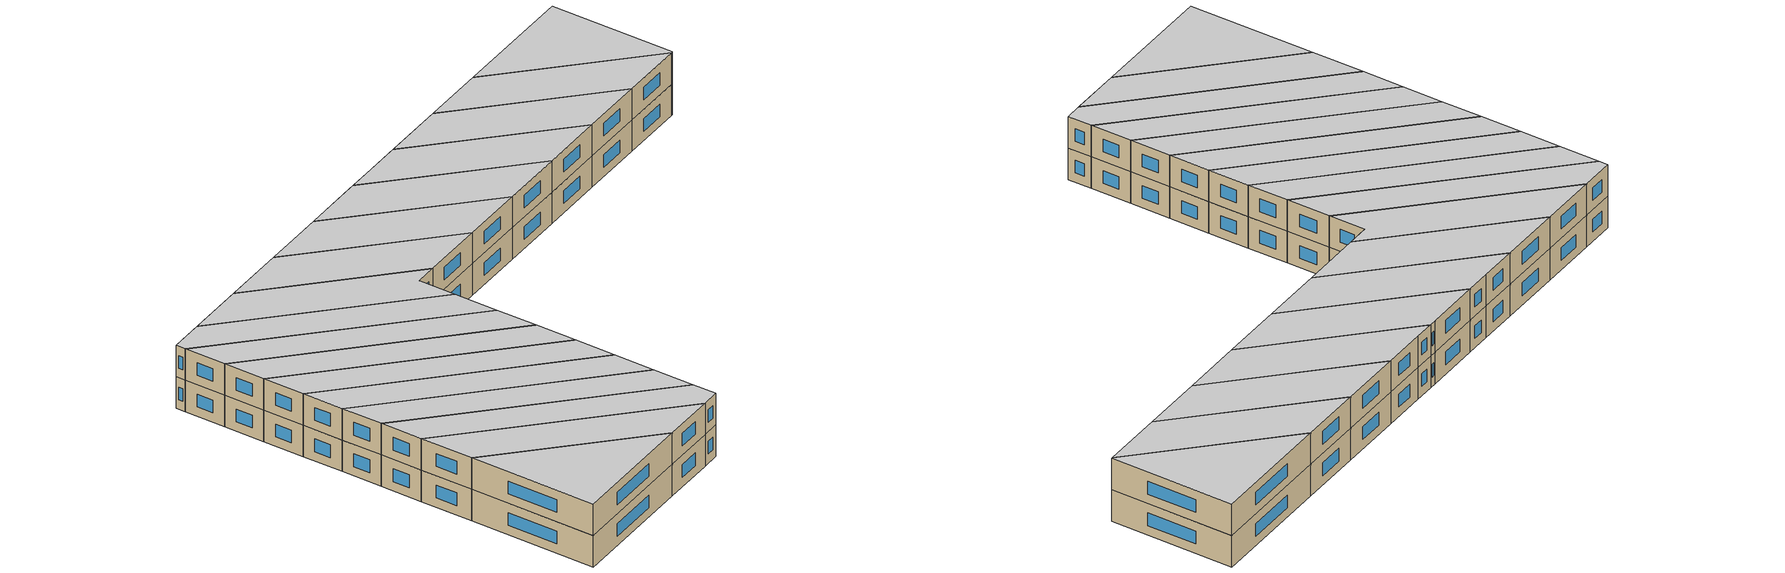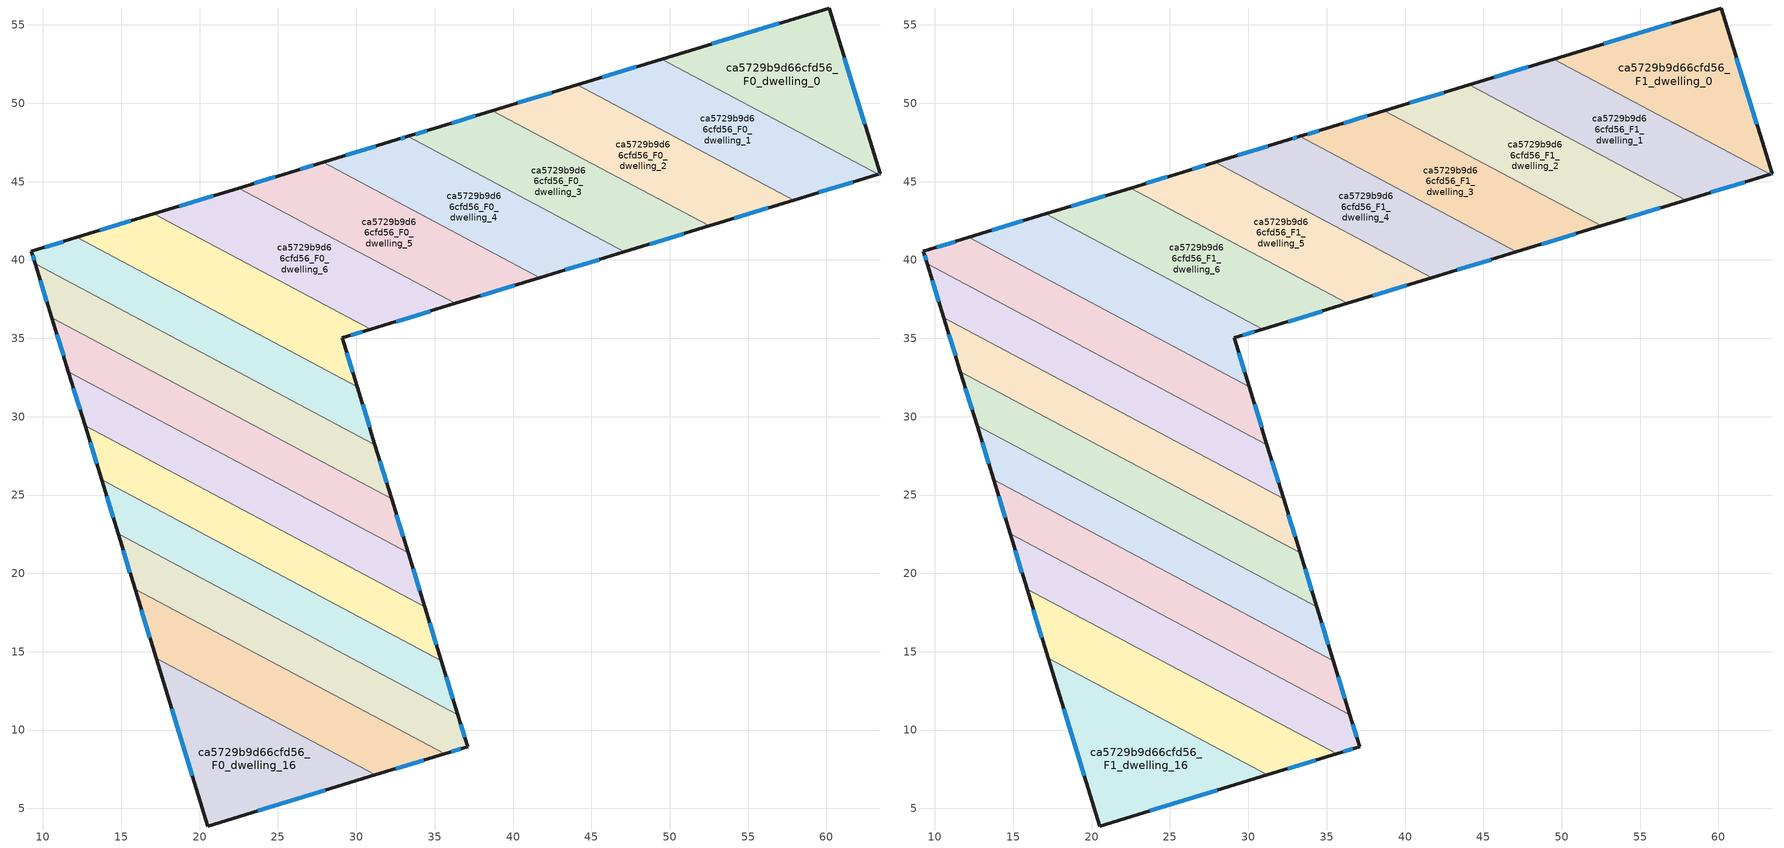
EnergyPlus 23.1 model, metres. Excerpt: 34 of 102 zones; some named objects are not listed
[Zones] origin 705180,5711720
ca5729b9d66cfd56_F0_dwelling_0
 floor ground (EU_floor_Construction): 60.18,56.08 63.43,45.5 63.31,45.47 49.49,52.82 z0
 wall outside (EU_wall_Construction): 63.31,45.47 63.43,45.5 60.18,56.08 49.49,52.82 z0:3
 wall to ca5729b9d66cfd56_F0_dwelling_1 (EU_wall_Construction): 49.49,52.82 63.31,45.47 z0:3
 window (EU_Window_Construction): 56.98,55.11 52.69,53.8 / 62.45,48.67 61.15,52.92 / 63.35,45.48 63.39,45.49 z0.9:2.1
ca5729b9d66cfd56_F0_dwelling_1
 floor ground (EU_floor_Construction): 63.31,45.47 57.91,43.82 44.08,51.18 49.49,52.82 z0
 wall outside (EU_wall_Construction): 49.49,52.82 44.08,51.18 / 57.91,43.82 63.31,45.47 z0:3
 wall to ca5729b9d66cfd56_F0_dwelling_2 (EU_wall_Construction): 44.08,51.18 57.91,43.82 z0:3
 window (EU_Window_Construction): 47.87,52.33 45.7,51.67 / 59.53,44.31 61.69,44.97 z0.9:2.1
ca5729b9d66cfd56_F0_dwelling_10
 floor ground (EU_floor_Construction): 32.25,24.77 33.31,21.32 11.63,32.85 10.57,36.3 z0
 wall outside (EU_wall_Construction): 10.57,36.3 11.63,32.85 / 33.31,21.32 32.25,24.77 z0:3
 wall to ca5729b9d66cfd56_F0_dwelling_9 (EU_wall_Construction): 32.25,24.77 10.57,36.3 z0:3
 wall to ca5729b9d66cfd56_F0_dwelling_11 (EU_wall_Construction): 11.63,32.85 33.3,21.32 z0:3
 window (EU_Window_Construction): 10.89,35.27 11.31,33.89 / 32.99,22.35 32.56,23.73 z0.9:2.1
ca5729b9d66cfd56_F0_dwelling_11
 floor ground (EU_floor_Construction): 33.31,21.32 34.36,17.87 12.69,29.41 11.63,32.85 z0
 wall outside (EU_wall_Construction): 11.63,32.85 12.69,29.41 / 34.36,17.87 33.31,21.32 z0:3
 wall to ca5729b9d66cfd56_F0_dwelling_12 (EU_wall_Construction): 12.69,29.41 34.36,17.87 z0:3
 window (EU_Window_Construction): 11.95,31.82 12.37,30.44 / 34.04,18.9 33.62,20.29 z0.9:2.1
ca5729b9d66cfd56_F0_dwelling_12
 floor ground (EU_floor_Construction): 34.36,17.87 35.42,14.42 13.74,25.96 12.69,29.41 z0
 wall outside (EU_wall_Construction): 12.69,29.41 13.74,25.96 / 35.42,14.42 34.36,17.87 z0:3
 wall to ca5729b9d66cfd56_F0_dwelling_13 (EU_wall_Construction): 13.74,25.96 35.42,14.42 z0:3
 window (EU_Window_Construction): 13,28.37 13.43,26.99 / 35.1,15.46 34.68,16.84 z0.9:2.1
ca5729b9d66cfd56_F0_dwelling_13
 floor ground (EU_floor_Construction): 35.42,14.42 36.47,10.98 14.8,22.51 13.74,25.96 z0
 wall outside (EU_wall_Construction): 13.74,25.96 14.8,22.51 / 36.47,10.98 35.42,14.42 z0:3
 wall to ca5729b9d66cfd56_F0_dwelling_14 (EU_wall_Construction): 14.8,22.51 36.47,10.98 z0:3
 window (EU_Window_Construction): 14.06,24.93 14.48,23.54 / 36.16,12.01 35.73,13.39 z0.9:2.1
ca5729b9d66cfd56_F0_dwelling_14
 floor ground (EU_floor_Construction): 36.47,10.98 37.1,8.93 35.63,8.49 15.88,19 14.8,22.51 z0
 wall outside (EU_wall_Construction): 35.63,8.49 37.1,8.93 36.47,10.98 / 14.8,22.51 15.88,19 z0:3
 wall to ca5729b9d66cfd56_F0_dwelling_15 (EU_wall_Construction): 15.88,19 35.63,8.49 z0:3
 window (EU_Window_Construction): 36.07,8.62 36.66,8.8 / 15.12,21.46 15.55,20.05 / 36.91,9.55 36.66,10.37 z0.9:2.1
ca5729b9d66cfd56_F0_dwelling_15
 floor ground (EU_floor_Construction): 35.63,8.49 31.2,7.14 17.23,14.57 15.88,19 z0
 wall outside (EU_wall_Construction): 15.88,19 17.23,14.57 / 31.2,7.14 35.63,8.49 z0:3
 wall to ca5729b9d66cfd56_F0_dwelling_16 (EU_wall_Construction): 17.23,14.57 31.2,7.14 z0:3
 window (EU_Window_Construction): 16.28,17.67 16.83,15.9 / 32.53,7.54 34.31,8.08 z0.9:2.1
ca5729b9d66cfd56_F0_dwelling_16
 floor ground (EU_floor_Construction): 31.2,7.14 20.51,3.88 17.23,14.57 z0
 wall outside (EU_wall_Construction): 17.23,14.57 20.51,3.88 31.2,7.14 z0:3
 window (EU_Window_Construction): 18.22,11.37 19.53,7.08 / 23.71,4.85 28,6.16 z0.9:2.1
ca5729b9d66cfd56_F0_dwelling_2
 floor ground (EU_floor_Construction): 57.91,43.82 52.51,42.17 38.68,49.53 44.08,51.18 z0
 wall outside (EU_wall_Construction): 44.08,51.18 38.68,49.53 / 52.51,42.17 57.91,43.82 z0:3
 wall to ca5729b9d66cfd56_F0_dwelling_3 (EU_wall_Construction): 38.68,49.53 52.51,42.17 z0:3
 window (EU_Window_Construction): 42.47,50.68 40.3,50.02 / 54.13,42.66 56.29,43.32 z0.9:2.1
ca5729b9d66cfd56_F0_dwelling_3
 floor ground (EU_floor_Construction): 52.51,42.17 47.11,40.52 33.28,47.88 35,48.41 38.68,49.53 z0
 wall outside (EU_wall_Construction): 47.11,40.52 52.51,42.17 / 38.68,49.53 35,48.41 33.28,47.88 z0:3
 wall to ca5729b9d66cfd56_F0_dwelling_4 (EU_wall_Construction): 33.28,47.89 47.11,40.52 z0:3
 window (EU_Window_Construction): 48.73,41.02 50.9,41.68 / 34.48,48.25 33.79,48.04 / 37.58,49.19 36.1,48.74 z0.9:2.1
ca5729b9d66cfd56_F0_dwelling_4
 floor ground (EU_floor_Construction): 47.11,40.52 41.72,38.88 27.88,46.24 32.66,47.7 33.28,47.88 z0
 wall outside (EU_wall_Construction): 41.72,38.88 47.11,40.52 / 33.28,47.88 32.66,47.7 27.88,46.24 z0:3
 wall to ca5729b9d66cfd56_F0_dwelling_5 (EU_wall_Construction): 27.88,46.24 41.72,38.88 z0:3
 window (EU_Window_Construction): 43.33,39.37 45.5,40.03 / 31.23,47.26 29.31,46.67 / 33.09,47.83 32.84,47.75 z0.9:2.1
ca5729b9d66cfd56_F0_dwelling_5
 floor ground (EU_floor_Construction): 41.72,38.88 36.32,37.23 22.48,44.59 25.82,45.61 27.88,46.24 z0
 wall outside (EU_wall_Construction): 36.32,37.23 41.72,38.88 / 27.88,46.24 25.82,45.61 22.48,44.59 z0:3
 wall to ca5729b9d66cfd56_F0_dwelling_6 (EU_wall_Construction): 22.48,44.59 36.32,37.23 z0:3
 window (EU_Window_Construction): 37.94,37.72 40.1,38.38 / 24.82,45.3 23.48,44.9 / 27.26,46.05 26.44,45.79 z0.9:2.1
ca5729b9d66cfd56_F0_dwelling_6
 floor ground (EU_floor_Construction): 36.32,37.23 30.93,35.58 17.08,42.95 22.48,44.59 z0
 wall outside (EU_wall_Construction): 30.93,35.58 36.32,37.23 / 22.48,44.59 17.08,42.95 z0:3
 wall to ca5729b9d66cfd56_F0_dwelling_7 (EU_wall_Construction): 17.08,42.95 30.92,35.58 z0:3
 window (EU_Window_Construction): 32.54,36.07 34.7,36.73 / 20.87,44.1 18.7,43.44 z0.9:2.1
ca5729b9d66cfd56_F0_dwelling_7
 floor ground (EU_floor_Construction): 30.93,35.58 29.1,35.03 30.06,31.91 12.15,41.44 17.08,42.95 z0
 wall outside (EU_wall_Construction): 30.06,31.91 29.1,35.03 30.93,35.58 / 17.08,42.95 12.15,41.44 z0:3
 wall to ca5729b9d66cfd56_F0_dwelling_8 (EU_wall_Construction): 12.15,41.44 30.06,31.91 z0:3
 window (EU_Window_Construction): 29.77,32.84 29.39,34.09 / 15.61,42.5 13.63,41.89 / 29.65,35.19 30.38,35.41 z0.9:2.1
ca5729b9d66cfd56_F0_dwelling_8
 floor ground (EU_floor_Construction): 30.06,31.91 31.19,28.21 9.52,39.75 9.27,40.56 12.15,41.44 z0
 wall outside (EU_wall_Construction): 31.19,28.21 30.06,31.91 / 12.15,41.44 9.27,40.56 9.52,39.75 z0:3
 wall to ca5729b9d66cfd56_F0_dwelling_9 (EU_wall_Construction): 9.52,39.75 31.19,28.21 z0:3
 window (EU_Window_Construction): 30.85,29.32 30.4,30.8 / 9.34,40.32 9.44,39.99 / 11.29,41.18 10.13,40.82 z0.9:2.1
ca5729b9d66cfd56_F0_dwelling_9
 floor ground (EU_floor_Construction): 31.19,28.21 32.25,24.77 10.57,36.3 9.52,39.75 z0
 wall outside (EU_wall_Construction): 9.52,39.75 10.57,36.3 / 32.25,24.77 31.19,28.21 z0:3
 window (EU_Window_Construction): 9.83,38.72 10.26,37.33 / 31.93,25.8 31.51,27.18 z0.9:2.1
ca5729b9d66cfd56_F1_dwelling_0
 floor to ca5729b9d66cfd56_F0_dwelling_0 (EU_floor_Construction): 60.18,56.08 63.42,45.5 63.31,45.47 49.49,52.82 z3
 wall outside (EU_wall_Construction): 63.31,45.47 63.43,45.5 60.18,56.08 49.49,52.82 z3:6
 wall to ca5729b9d66cfd56_F1_dwelling_1 (EU_wall_Construction): 49.49,52.82 63.31,45.47 z3:6
 window (EU_Window_Construction): 56.98,55.11 52.69,53.8 / 62.45,48.67 61.15,52.92 / 63.35,45.48 63.39,45.49 z3.9:5.1
 ceiling to ca5729b9d66cfd56_F2_dwelling_0 (EU_floor_Construction): 63.42,45.5 60.18,56.08 49.49,52.82 63.31,45.47 z6
ca5729b9d66cfd56_F1_dwelling_1
 floor to ca5729b9d66cfd56_F0_dwelling_1 (EU_floor_Construction): 63.31,45.47 57.91,43.82 44.08,51.18 49.49,52.82 z3
 wall outside (EU_wall_Construction): 49.49,52.82 44.08,51.18 / 57.91,43.82 63.31,45.47 z3:6
 wall to ca5729b9d66cfd56_F1_dwelling_2 (EU_wall_Construction): 44.08,51.18 57.91,43.82 z3:6
 window (EU_Window_Construction): 47.87,52.33 45.7,51.67 / 59.53,44.31 61.69,44.97 z3.9:5.1
 ceiling to ca5729b9d66cfd56_F2_dwelling_1 (EU_floor_Construction): 63.31,45.47 49.49,52.82 44.08,51.18 57.91,43.82 z6
ca5729b9d66cfd56_F1_dwelling_10
 floor to ca5729b9d66cfd56_F0_dwelling_10 (EU_floor_Construction): 32.25,24.77 33.3,21.32 11.63,32.85 10.57,36.3 z3
 wall outside (EU_wall_Construction): 10.57,36.3 11.63,32.85 / 33.31,21.32 32.25,24.77 z3:6
 wall to ca5729b9d66cfd56_F1_dwelling_9 (EU_wall_Construction): 32.25,24.77 10.57,36.3 z3:6
 wall to ca5729b9d66cfd56_F1_dwelling_11 (EU_wall_Construction): 11.63,32.85 33.3,21.32 z3:6
 window (EU_Window_Construction): 10.89,35.27 11.31,33.89 / 32.99,22.35 32.56,23.73 z3.9:5.1
 ceiling to ca5729b9d66cfd56_F2_dwelling_10 (EU_floor_Construction): 33.3,21.32 32.25,24.77 10.57,36.3 11.63,32.85 z6
ca5729b9d66cfd56_F1_dwelling_11
 floor to ca5729b9d66cfd56_F0_dwelling_11 (EU_floor_Construction): 33.3,21.32 34.36,17.87 12.69,29.41 11.63,32.85 z3
 wall outside (EU_wall_Construction): 11.63,32.85 12.69,29.41 / 34.36,17.87 33.31,21.32 z3:6
 wall to ca5729b9d66cfd56_F1_dwelling_12 (EU_wall_Construction): 12.69,29.41 34.36,17.87 z3:6
 window (EU_Window_Construction): 11.95,31.82 12.37,30.44 / 34.04,18.9 33.62,20.29 z3.9:5.1
 ceiling to ca5729b9d66cfd56_F2_dwelling_11 (EU_floor_Construction): 34.36,17.87 33.3,21.32 11.63,32.85 12.69,29.41 z6
ca5729b9d66cfd56_F1_dwelling_12
 floor to ca5729b9d66cfd56_F0_dwelling_12 (EU_floor_Construction): 34.36,17.87 35.42,14.42 13.74,25.96 12.69,29.41 z3
 wall outside (EU_wall_Construction): 12.69,29.41 13.74,25.96 / 35.42,14.42 34.36,17.87 z3:6
 wall to ca5729b9d66cfd56_F1_dwelling_13 (EU_wall_Construction): 13.74,25.96 35.42,14.42 z3:6
 window (EU_Window_Construction): 13,28.37 13.43,26.99 / 35.1,15.46 34.68,16.84 z3.9:5.1
 ceiling to ca5729b9d66cfd56_F2_dwelling_12 (EU_floor_Construction): 35.42,14.42 34.36,17.87 12.69,29.41 13.74,25.96 z6
ca5729b9d66cfd56_F1_dwelling_13
 floor to ca5729b9d66cfd56_F0_dwelling_13 (EU_floor_Construction): 35.42,14.42 36.47,10.98 14.8,22.51 13.74,25.96 z3
 wall outside (EU_wall_Construction): 13.74,25.96 14.8,22.51 / 36.47,10.98 35.42,14.42 z3:6
 wall to ca5729b9d66cfd56_F1_dwelling_14 (EU_wall_Construction): 14.8,22.51 36.47,10.98 z3:6
 window (EU_Window_Construction): 14.06,24.93 14.48,23.54 / 36.16,12.01 35.73,13.39 z3.9:5.1
 ceiling to ca5729b9d66cfd56_F2_dwelling_13 (EU_floor_Construction): 36.47,10.98 35.42,14.42 13.74,25.96 14.8,22.51 z6
ca5729b9d66cfd56_F1_dwelling_14
 floor to ca5729b9d66cfd56_F0_dwelling_14 (EU_floor_Construction): 36.47,10.98 37.1,8.93 35.63,8.49 15.88,19 14.8,22.51 z3
 wall outside (EU_wall_Construction): 35.63,8.49 37.1,8.93 36.47,10.98 / 14.8,22.51 15.88,19 z3:6
 wall to ca5729b9d66cfd56_F1_dwelling_15 (EU_wall_Construction): 15.88,19 35.63,8.49 z3:6
 window (EU_Window_Construction): 36.07,8.62 36.66,8.8 / 15.12,21.46 15.55,20.05 / 36.91,9.55 36.66,10.37 z3.9:5.1
 ceiling to ca5729b9d66cfd56_F2_dwelling_14 (EU_floor_Construction): 37.1,8.93 36.47,10.98 14.8,22.51 15.88,19 35.63,8.49 z6
ca5729b9d66cfd56_F1_dwelling_15
 floor to ca5729b9d66cfd56_F0_dwelling_15 (EU_floor_Construction): 35.63,8.49 31.2,7.14 17.23,14.57 15.88,19 z3
 wall outside (EU_wall_Construction): 15.88,19 17.23,14.57 / 31.2,7.14 35.63,8.49 z3:6
 wall to ca5729b9d66cfd56_F1_dwelling_16 (EU_wall_Construction): 17.23,14.57 31.2,7.14 z3:6
 window (EU_Window_Construction): 16.28,17.67 16.83,15.9 / 32.53,7.54 34.31,8.08 z3.9:5.1
 ceiling to ca5729b9d66cfd56_F2_dwelling_15 (EU_floor_Construction): 35.63,8.49 15.88,19 17.23,14.57 31.2,7.14 z6
ca5729b9d66cfd56_F1_dwelling_16
 floor to ca5729b9d66cfd56_F0_dwelling_16 (EU_floor_Construction): 31.2,7.14 20.51,3.88 17.23,14.57 z3
 wall outside (EU_wall_Construction): 17.23,14.57 20.51,3.88 31.2,7.14 z3:6
 window (EU_Window_Construction): 18.22,11.37 19.53,7.08 / 23.71,4.85 28,6.16 z3.9:5.1
 ceiling to ca5729b9d66cfd56_F2_dwelling_16 (EU_floor_Construction): 31.2,7.14 17.23,14.57 20.51,3.88 z6
ca5729b9d66cfd56_F1_dwelling_2
 floor to ca5729b9d66cfd56_F0_dwelling_2 (EU_floor_Construction): 57.91,43.82 52.51,42.17 38.68,49.53 44.08,51.18 z3
 wall outside (EU_wall_Construction): 44.08,51.18 38.68,49.53 / 52.51,42.17 57.91,43.82 z3:6
 wall to ca5729b9d66cfd56_F1_dwelling_3 (EU_wall_Construction): 38.68,49.53 52.51,42.17 z3:6
 window (EU_Window_Construction): 42.47,50.68 40.3,50.02 / 54.13,42.66 56.29,43.32 z3.9:5.1
 ceiling to ca5729b9d66cfd56_F2_dwelling_2 (EU_floor_Construction): 57.91,43.82 44.08,51.18 38.68,49.53 52.51,42.17 z6
ca5729b9d66cfd56_F1_dwelling_3
 floor to ca5729b9d66cfd56_F0_dwelling_3 (EU_floor_Construction): 52.51,42.17 47.11,40.52 33.28,47.88 35,48.41 38.68,49.53 z3
 wall outside (EU_wall_Construction): 47.11,40.52 52.51,42.17 / 38.68,49.53 35,48.41 33.28,47.88 z3:6
 wall to ca5729b9d66cfd56_F1_dwelling_4 (EU_wall_Construction): 33.28,47.89 47.11,40.52 z3:6
 window (EU_Window_Construction): 48.73,41.02 50.9,41.68 / 34.48,48.25 33.79,48.04 / 37.58,49.19 36.1,48.74 z3.9:5.1
 ceiling to ca5729b9d66cfd56_F2_dwelling_3 (EU_floor_Construction): 52.51,42.17 38.68,49.53 35,48.41 33.28,47.88 47.11,40.52 z6
ca5729b9d66cfd56_F1_dwelling_4
 floor to ca5729b9d66cfd56_F0_dwelling_4 (EU_floor_Construction): 47.11,40.52 41.72,38.88 27.88,46.24 32.65,47.7 33.28,47.88 z3
 wall outside (EU_wall_Construction): 41.72,38.88 47.11,40.52 / 33.28,47.88 32.66,47.7 27.88,46.24 z3:6
 wall to ca5729b9d66cfd56_F1_dwelling_5 (EU_wall_Construction): 27.88,46.24 41.72,38.88 z3:6
 window (EU_Window_Construction): 43.33,39.37 45.5,40.03 / 31.23,47.26 29.31,46.67 / 33.09,47.83 32.84,47.75 z3.9:5.1
 ceiling to ca5729b9d66cfd56_F2_dwelling_4 (EU_floor_Construction): 47.11,40.52 33.28,47.88 32.65,47.7 27.88,46.24 41.72,38.88 z6
ca5729b9d66cfd56_F1_dwelling_5
 floor to ca5729b9d66cfd56_F0_dwelling_5 (EU_floor_Construction): 41.72,38.88 36.32,37.23 22.48,44.59 25.82,45.61 27.88,46.24 z3
 wall outside (EU_wall_Construction): 36.32,37.23 41.72,38.88 / 27.88,46.24 25.82,45.61 22.48,44.59 z3:6
 wall to ca5729b9d66cfd56_F1_dwelling_6 (EU_wall_Construction): 22.48,44.59 36.32,37.23 z3:6
 window (EU_Window_Construction): 37.94,37.72 40.1,38.38 / 24.82,45.3 23.48,44.9 / 27.26,46.05 26.44,45.79 z3.9:5.1
 ceiling to ca5729b9d66cfd56_F2_dwelling_5 (EU_floor_Construction): 41.72,38.88 27.88,46.24 25.82,45.61 22.48,44.59 36.32,37.23 z6
ca5729b9d66cfd56_F1_dwelling_6
 floor to ca5729b9d66cfd56_F0_dwelling_6 (EU_floor_Construction): 36.32,37.23 30.92,35.58 17.08,42.95 22.48,44.59 z3
 wall outside (EU_wall_Construction): 30.93,35.58 36.32,37.23 / 22.48,44.59 17.08,42.95 z3:6
 wall to ca5729b9d66cfd56_F1_dwelling_7 (EU_wall_Construction): 17.08,42.95 30.92,35.58 z3:6
 window (EU_Window_Construction): 32.54,36.07 34.7,36.73 / 20.87,44.1 18.7,43.44 z3.9:5.1
 ceiling to ca5729b9d66cfd56_F2_dwelling_6 (EU_floor_Construction): 36.32,37.23 22.48,44.59 17.08,42.95 30.92,35.58 z6
ca5729b9d66cfd56_F1_dwelling_7
 floor to ca5729b9d66cfd56_F0_dwelling_7 (EU_floor_Construction): 30.92,35.58 29.1,35.03 30.06,31.91 12.15,41.44 17.08,42.95 z3
 wall outside (EU_wall_Construction): 30.06,31.91 29.1,35.03 30.93,35.58 / 17.08,42.95 12.15,41.44 z3:6
 wall to ca5729b9d66cfd56_F1_dwelling_8 (EU_wall_Construction): 12.15,41.44 30.06,31.91 z3:6
 window (EU_Window_Construction): 29.77,32.84 29.39,34.09 / 15.61,42.5 13.63,41.89 / 29.65,35.19 30.38,35.41 z3.9:5.1
 ceiling to ca5729b9d66cfd56_F2_dwelling_7 (EU_floor_Construction): 30.06,31.91 29.1,35.03 30.92,35.58 17.08,42.95 12.15,41.44 z6
ca5729b9d66cfd56_F1_dwelling_8
 floor to ca5729b9d66cfd56_F0_dwelling_8 (EU_floor_Construction): 30.06,31.91 31.19,28.21 9.52,39.75 9.27,40.56 12.15,41.44 z3
 wall outside (EU_wall_Construction): 31.19,28.21 30.06,31.91 / 12.15,41.44 9.27,40.56 9.52,39.75 z3:6
 wall to ca5729b9d66cfd56_F1_dwelling_9 (EU_wall_Construction): 9.52,39.75 31.19,28.21 z3:6
 window (EU_Window_Construction): 30.85,29.32 30.4,30.8 / 9.34,40.32 9.44,39.99 / 11.29,41.18 10.13,40.82 z3.9:5.1
 ceiling to ca5729b9d66cfd56_F2_dwelling_8 (EU_floor_Construction): 31.19,28.21 30.06,31.91 12.15,41.44 9.27,40.56 9.52,39.75 z6
ca5729b9d66cfd56_F1_dwelling_9
 floor to ca5729b9d66cfd56_F0_dwelling_9 (EU_floor_Construction): 31.19,28.21 32.25,24.77 10.57,36.3 9.52,39.75 z3
 wall outside (EU_wall_Construction): 9.52,39.75 10.57,36.3 / 32.25,24.77 31.19,28.21 z3:6
 window (EU_Window_Construction): 9.83,38.72 10.26,37.33 / 31.93,25.8 31.51,27.18 z3.9:5.1
 ceiling to ca5729b9d66cfd56_F2_dwelling_9 (EU_floor_Construction): 32.25,24.77 31.19,28.21 9.52,39.75 10.57,36.3 z6
[Building]
EU S2 Campaign: North Axis=0; Terrain=City; Solar Distribution=FullExterior
[Site:Location]
London: Latitude=51.5; Longitude=-0.5; Time Zone=0; Elevation=25
[SizingPeriod:WeatherFileDays]
AnnualSizingPeriod: Begin Month=1; Begin Day of Month=1; End Month=12; End Day of Month=31; Day of Week for Start Day=Monday; Use Weather File Daylight Saving Period=No; Use Weather File Rain and Snow Indicators=No
[MATERIAL]
EU_InternalMass_Material: Roughness=MediumRough; Thickness=0.1; Conductivity=1; Density=1800; Specific Heat=900; Thermal Absorptance=0.9; Solar Absorptance=0.7; Visible Absorptance=0.7
[MATERIAL:NOMASS] Roughness=MediumRough; Thermal Absorptance=0.9; Solar Absorptance=0.7; Visible Absorptance=0.7
Name | Thermal Resistance
EU_wall_NoMass | 1.04674
EU_floor_NoMass | 2.04616
[WINDOWMATERIAL:SIMPLEGLAZINGSYSTEM]
EU_Window_SimpleGlazing: UFactor=4.25843; Solar Heat Gain Coefficient=0.85; Visible Transmittance=0.85
[CONSTRUCTION]
EU_wall_Construction: EU_wall_NoMass
EU_floor_Construction: EU_floor_NoMass
EU_Window_Construction: EU_Window_SimpleGlazing
EU_InternalMass_Construction: EU_InternalMass_Material
[ZONE] Type=1; Multiplier=1; Ceiling Height=autocalculate; Floor Area=autocalculate; Part of Total Floor Area=Yes
Name | Volume
ca5729b9d66cfd56_F0_dwelling_0 | 187.599
ca5729b9d66cfd56_F1_dwelling_0 | 187.598
ca5729b9d66cfd56_F0_dwelling_1; ca5729b9d66cfd56_F1_dwelling_1 | 187.553
ca5729b9d66cfd56_F0_dwelling_10; ca5729b9d66cfd56_F1_dwelling_10 | 187.651
ca5729b9d66cfd56_F0_dwelling_11; ca5729b9d66cfd56_F1_dwelling_11 | 187.555
ca5729b9d66cfd56_F0_dwelling_12 | 187.609
ca5729b9d66cfd56_F1_dwelling_12 | 187.611
ca5729b9d66cfd56_F0_dwelling_13 | 187.546
ca5729b9d66cfd56_F1_dwelling_13 | 187.545
ca5729b9d66cfd56_F0_dwelling_14; ca5729b9d66cfd56_F1_dwelling_14; ca5729b9d66cfd56_F0_dwelling_9 | 187.521
ca5729b9d66cfd56_F0_dwelling_15; ca5729b9d66cfd56_F1_dwelling_15; ca5729b9d66cfd56_F0_dwelling_6 | 187.596
ca5729b9d66cfd56_F0_dwelling_16; ca5729b9d66cfd56_F1_dwelling_16 | 187.562
ca5729b9d66cfd56_F0_dwelling_2; ca5729b9d66cfd56_F1_dwelling_2 | 187.57
ca5729b9d66cfd56_F0_dwelling_3 | 187.551
ca5729b9d66cfd56_F1_dwelling_3 | 187.552
ca5729b9d66cfd56_F0_dwelling_4 | 187.606
ca5729b9d66cfd56_F1_dwelling_4 | 187.605
ca5729b9d66cfd56_F0_dwelling_5 | 187.531
ca5729b9d66cfd56_F1_dwelling_5 | 187.533
ca5729b9d66cfd56_F1_dwelling_6 | 187.595
ca5729b9d66cfd56_F0_dwelling_7; ca5729b9d66cfd56_F1_dwelling_7 | 187.578
ca5729b9d66cfd56_F0_dwelling_8 | 187.528
ca5729b9d66cfd56_F1_dwelling_8 | 187.527
ca5729b9d66cfd56_F1_dwelling_9 | 187.522
[INTERNALMASS] Construction=EU_InternalMass_Construction
Name | Zone or ZoneList | Surface Area
ca5729b9d66cfd56_F0_dwelling_0_EU_InternalMass | ca5729b9d66cfd56_F0_dwelling_0 | 62.533
ca5729b9d66cfd56_F0_dwelling_1_EU_InternalMass | ca5729b9d66cfd56_F0_dwelling_1 | 62.5174
ca5729b9d66cfd56_F0_dwelling_2_EU_InternalMass | ca5729b9d66cfd56_F0_dwelling_2 | 62.5232
ca5729b9d66cfd56_F0_dwelling_3_EU_InternalMass | ca5729b9d66cfd56_F0_dwelling_3 | 62.5173
ca5729b9d66cfd56_F0_dwelling_4_EU_InternalMass | ca5729b9d66cfd56_F0_dwelling_4 | 62.5347
ca5729b9d66cfd56_F0_dwelling_5_EU_InternalMass | ca5729b9d66cfd56_F0_dwelling_5 | 62.5108
ca5729b9d66cfd56_F0_dwelling_6_EU_InternalMass | ca5729b9d66cfd56_F0_dwelling_6 | 62.5356
ca5729b9d66cfd56_F0_dwelling_7_EU_InternalMass | ca5729b9d66cfd56_F0_dwelling_7 | 62.5259
ca5729b9d66cfd56_F0_dwelling_8_EU_InternalMass | ca5729b9d66cfd56_F0_dwelling_8 | 62.5091
ca5729b9d66cfd56_F0_dwelling_9_EU_InternalMass | ca5729b9d66cfd56_F0_dwelling_9 | 62.507
ca5729b9d66cfd56_F0_dwelling_10_EU_InternalMass | ca5729b9d66cfd56_F0_dwelling_10 | 62.5504
ca5729b9d66cfd56_F0_dwelling_11_EU_InternalMass | ca5729b9d66cfd56_F0_dwelling_11 | 62.5184
ca5729b9d66cfd56_F0_dwelling_12_EU_InternalMass | ca5729b9d66cfd56_F0_dwelling_12 | 62.5366
ca5729b9d66cfd56_F0_dwelling_13_EU_InternalMass | ca5729b9d66cfd56_F0_dwelling_13 | 62.515
ca5729b9d66cfd56_F0_dwelling_14_EU_InternalMass | ca5729b9d66cfd56_F0_dwelling_14 | 62.5071
ca5729b9d66cfd56_F0_dwelling_15_EU_InternalMass | ca5729b9d66cfd56_F0_dwelling_15 | 62.532
ca5729b9d66cfd56_F0_dwelling_16_EU_InternalMass | ca5729b9d66cfd56_F0_dwelling_16 | 62.5202
ca5729b9d66cfd56_F1_dwelling_0_EU_InternalMass | ca5729b9d66cfd56_F1_dwelling_0 | 62.533
ca5729b9d66cfd56_F1_dwelling_1_EU_InternalMass | ca5729b9d66cfd56_F1_dwelling_1 | 62.5174
ca5729b9d66cfd56_F1_dwelling_2_EU_InternalMass | ca5729b9d66cfd56_F1_dwelling_2 | 62.5232
ca5729b9d66cfd56_F1_dwelling_3_EU_InternalMass | ca5729b9d66cfd56_F1_dwelling_3 | 62.5173
ca5729b9d66cfd56_F1_dwelling_4_EU_InternalMass | ca5729b9d66cfd56_F1_dwelling_4 | 62.5347
ca5729b9d66cfd56_F1_dwelling_5_EU_InternalMass | ca5729b9d66cfd56_F1_dwelling_5 | 62.5108
ca5729b9d66cfd56_F1_dwelling_6_EU_InternalMass | ca5729b9d66cfd56_F1_dwelling_6 | 62.5356
ca5729b9d66cfd56_F1_dwelling_7_EU_InternalMass | ca5729b9d66cfd56_F1_dwelling_7 | 62.5259
ca5729b9d66cfd56_F1_dwelling_8_EU_InternalMass | ca5729b9d66cfd56_F1_dwelling_8 | 62.5091
ca5729b9d66cfd56_F1_dwelling_9_EU_InternalMass | ca5729b9d66cfd56_F1_dwelling_9 | 62.507
ca5729b9d66cfd56_F1_dwelling_10_EU_InternalMass | ca5729b9d66cfd56_F1_dwelling_10 | 62.5504
ca5729b9d66cfd56_F1_dwelling_11_EU_InternalMass | ca5729b9d66cfd56_F1_dwelling_11 | 62.5184
ca5729b9d66cfd56_F1_dwelling_12_EU_InternalMass | ca5729b9d66cfd56_F1_dwelling_12 | 62.5366
ca5729b9d66cfd56_F1_dwelling_13_EU_InternalMass | ca5729b9d66cfd56_F1_dwelling_13 | 62.515
ca5729b9d66cfd56_F1_dwelling_14_EU_InternalMass | ca5729b9d66cfd56_F1_dwelling_14 | 62.5071
ca5729b9d66cfd56_F1_dwelling_15_EU_InternalMass | ca5729b9d66cfd56_F1_dwelling_15 | 62.532
ca5729b9d66cfd56_F1_dwelling_16_EU_InternalMass | ca5729b9d66cfd56_F1_dwelling_16 | 62.5202
[OTHEREQUIPMENT] Fuel Type=Electricity; Design Level Calculation Method=Watts/Area; Power per Zone Floor Area=1; Fraction Latent=0; Fraction Radiant=0; Fraction Lost=0; Carbon Dioxide Generation Rate=0; EndUse Subcategory=EU_Step8_InternalGains
Name | Zone or ZoneList or Space or SpaceList | Schedule
EU_Step8_InternalGain_ca5729b9d66cfd56_F0_dwelling_0_f000 | ca5729b9d66cfd56_F0_dwelling_0 | EU_Step8_GainSchedule_ca5729b9d66cfd56_F0_dwelling_0_f000
EU_Step8_InternalGain_ca5729b9d66cfd56_F0_dwelling_1_f000 | ca5729b9d66cfd56_F0_dwelling_1 | EU_Step8_GainSchedule_ca5729b9d66cfd56_F0_dwelling_1_f000
EU_Step8_InternalGain_ca5729b9d66cfd56_F0_dwelling_2_f000 | ca5729b9d66cfd56_F0_dwelling_2 | EU_Step8_GainSchedule_ca5729b9d66cfd56_F0_dwelling_2_f000
EU_Step8_InternalGain_ca5729b9d66cfd56_F0_dwelling_3_f000 | ca5729b9d66cfd56_F0_dwelling_3 | EU_Step8_GainSchedule_ca5729b9d66cfd56_F0_dwelling_3_f000
EU_Step8_InternalGain_ca5729b9d66cfd56_F0_dwelling_4_f000 | ca5729b9d66cfd56_F0_dwelling_4 | EU_Step8_GainSchedule_ca5729b9d66cfd56_F0_dwelling_4_f000
EU_Step8_InternalGain_ca5729b9d66cfd56_F0_dwelling_5_f000 | ca5729b9d66cfd56_F0_dwelling_5 | EU_Step8_GainSchedule_ca5729b9d66cfd56_F0_dwelling_5_f000
EU_Step8_InternalGain_ca5729b9d66cfd56_F0_dwelling_6_f000 | ca5729b9d66cfd56_F0_dwelling_6 | EU_Step8_GainSchedule_ca5729b9d66cfd56_F0_dwelling_6_f000
EU_Step8_InternalGain_ca5729b9d66cfd56_F0_dwelling_7_f000 | ca5729b9d66cfd56_F0_dwelling_7 | EU_Step8_GainSchedule_ca5729b9d66cfd56_F0_dwelling_7_f000
EU_Step8_InternalGain_ca5729b9d66cfd56_F0_dwelling_8_f000 | ca5729b9d66cfd56_F0_dwelling_8 | EU_Step8_GainSchedule_ca5729b9d66cfd56_F0_dwelling_8_f000
EU_Step8_InternalGain_ca5729b9d66cfd56_F0_dwelling_9_f000 | ca5729b9d66cfd56_F0_dwelling_9 | EU_Step8_GainSchedule_ca5729b9d66cfd56_F0_dwelling_9_f000
EU_Step8_InternalGain_ca5729b9d66cfd56_F0_dwelling_10_f000 | ca5729b9d66cfd56_F0_dwelling_10 | EU_Step8_GainSchedule_ca5729b9d66cfd56_F0_dwelling_10_f000
EU_Step8_InternalGain_ca5729b9d66cfd56_F0_dwelling_11_f000 | ca5729b9d66cfd56_F0_dwelling_11 | EU_Step8_GainSchedule_ca5729b9d66cfd56_F0_dwelling_11_f000
EU_Step8_InternalGain_ca5729b9d66cfd56_F0_dwelling_12_f000 | ca5729b9d66cfd56_F0_dwelling_12 | EU_Step8_GainSchedule_ca5729b9d66cfd56_F0_dwelling_12_f000
EU_Step8_InternalGain_ca5729b9d66cfd56_F0_dwelling_13_f000 | ca5729b9d66cfd56_F0_dwelling_13 | EU_Step8_GainSchedule_ca5729b9d66cfd56_F0_dwelling_13_f000
EU_Step8_InternalGain_ca5729b9d66cfd56_F0_dwelling_14_f000 | ca5729b9d66cfd56_F0_dwelling_14 | EU_Step8_GainSchedule_ca5729b9d66cfd56_F0_dwelling_14_f000
EU_Step8_InternalGain_ca5729b9d66cfd56_F0_dwelling_15_f000 | ca5729b9d66cfd56_F0_dwelling_15 | EU_Step8_GainSchedule_ca5729b9d66cfd56_F0_dwelling_15_f000
EU_Step8_InternalGain_ca5729b9d66cfd56_F0_dwelling_16_f000 | ca5729b9d66cfd56_F0_dwelling_16 | EU_Step8_GainSchedule_ca5729b9d66cfd56_F0_dwelling_16_f000
EU_Step8_InternalGain_ca5729b9d66cfd56_F1_dwelling_0_f000 | ca5729b9d66cfd56_F1_dwelling_0 | EU_Step8_GainSchedule_ca5729b9d66cfd56_F1_dwelling_0_f000
EU_Step8_InternalGain_ca5729b9d66cfd56_F1_dwelling_1_f000 | ca5729b9d66cfd56_F1_dwelling_1 | EU_Step8_GainSchedule_ca5729b9d66cfd56_F1_dwelling_1_f000
EU_Step8_InternalGain_ca5729b9d66cfd56_F1_dwelling_2_f000 | ca5729b9d66cfd56_F1_dwelling_2 | EU_Step8_GainSchedule_ca5729b9d66cfd56_F1_dwelling_2_f000
EU_Step8_InternalGain_ca5729b9d66cfd56_F1_dwelling_3_f000 | ca5729b9d66cfd56_F1_dwelling_3 | EU_Step8_GainSchedule_ca5729b9d66cfd56_F1_dwelling_3_f000
EU_Step8_InternalGain_ca5729b9d66cfd56_F1_dwelling_4_f000 | ca5729b9d66cfd56_F1_dwelling_4 | EU_Step8_GainSchedule_ca5729b9d66cfd56_F1_dwelling_4_f000
EU_Step8_InternalGain_ca5729b9d66cfd56_F1_dwelling_5_f000 | ca5729b9d66cfd56_F1_dwelling_5 | EU_Step8_GainSchedule_ca5729b9d66cfd56_F1_dwelling_5_f000
EU_Step8_InternalGain_ca5729b9d66cfd56_F1_dwelling_6_f000 | ca5729b9d66cfd56_F1_dwelling_6 | EU_Step8_GainSchedule_ca5729b9d66cfd56_F1_dwelling_6_f000
EU_Step8_InternalGain_ca5729b9d66cfd56_F1_dwelling_7_f000 | ca5729b9d66cfd56_F1_dwelling_7 | EU_Step8_GainSchedule_ca5729b9d66cfd56_F1_dwelling_7_f000
EU_Step8_InternalGain_ca5729b9d66cfd56_F1_dwelling_8_f000 | ca5729b9d66cfd56_F1_dwelling_8 | EU_Step8_GainSchedule_ca5729b9d66cfd56_F1_dwelling_8_f000
EU_Step8_InternalGain_ca5729b9d66cfd56_F1_dwelling_9_f000 | ca5729b9d66cfd56_F1_dwelling_9 | EU_Step8_GainSchedule_ca5729b9d66cfd56_F1_dwelling_9_f000
EU_Step8_InternalGain_ca5729b9d66cfd56_F1_dwelling_10_f000 | ca5729b9d66cfd56_F1_dwelling_10 | EU_Step8_GainSchedule_ca5729b9d66cfd56_F1_dwelling_10_f000
EU_Step8_InternalGain_ca5729b9d66cfd56_F1_dwelling_11_f000 | ca5729b9d66cfd56_F1_dwelling_11 | EU_Step8_GainSchedule_ca5729b9d66cfd56_F1_dwelling_11_f000
EU_Step8_InternalGain_ca5729b9d66cfd56_F1_dwelling_12_f000 | ca5729b9d66cfd56_F1_dwelling_12 | EU_Step8_GainSchedule_ca5729b9d66cfd56_F1_dwelling_12_f000
EU_Step8_InternalGain_ca5729b9d66cfd56_F1_dwelling_13_f000 | ca5729b9d66cfd56_F1_dwelling_13 | EU_Step8_GainSchedule_ca5729b9d66cfd56_F1_dwelling_13_f000
EU_Step8_InternalGain_ca5729b9d66cfd56_F1_dwelling_14_f000 | ca5729b9d66cfd56_F1_dwelling_14 | EU_Step8_GainSchedule_ca5729b9d66cfd56_F1_dwelling_14_f000
EU_Step8_InternalGain_ca5729b9d66cfd56_F1_dwelling_15_f000 | ca5729b9d66cfd56_F1_dwelling_15 | EU_Step8_GainSchedule_ca5729b9d66cfd56_F1_dwelling_15_f000
EU_Step8_InternalGain_ca5729b9d66cfd56_F1_dwelling_16_f000 | ca5729b9d66cfd56_F1_dwelling_16 | EU_Step8_GainSchedule_ca5729b9d66cfd56_F1_dwelling_16_f000
[ZONEVENTILATION:DESIGNFLOWRATE] Schedule=EU_AlwaysOn; Design Flow Rate Calculation Method=AirChanges/Hour; Air Changes per Hour=0.488719; Ventilation Type=Natural; Fan Pressure Rise=0; Fan Total Efficiency=1; Constant Term Coefficient=1; Temperature Term Coefficient=0; Velocity Term Coefficient=0; Velocity Squared Term Coefficient=0; Minimum Indoor Temperature=-100; Maximum Indoor Temperature=100; Delta Temperature=-100; Minimum Outdoor Temperature=-100; Maximum Outdoor Temperature=100; Maximum Wind Speed=40
Name | Zone or ZoneList or Space or SpaceList
EU_ConstantAir_ca5729b9d66cfd56_F0_dwelling_0 | ca5729b9d66cfd56_F0_dwelling_0
EU_ConstantAir_ca5729b9d66cfd56_F0_dwelling_1 | ca5729b9d66cfd56_F0_dwelling_1
EU_ConstantAir_ca5729b9d66cfd56_F0_dwelling_2 | ca5729b9d66cfd56_F0_dwelling_2
EU_ConstantAir_ca5729b9d66cfd56_F0_dwelling_3 | ca5729b9d66cfd56_F0_dwelling_3
EU_ConstantAir_ca5729b9d66cfd56_F0_dwelling_4 | ca5729b9d66cfd56_F0_dwelling_4
EU_ConstantAir_ca5729b9d66cfd56_F0_dwelling_5 | ca5729b9d66cfd56_F0_dwelling_5
EU_ConstantAir_ca5729b9d66cfd56_F0_dwelling_6 | ca5729b9d66cfd56_F0_dwelling_6
EU_ConstantAir_ca5729b9d66cfd56_F0_dwelling_7 | ca5729b9d66cfd56_F0_dwelling_7
EU_ConstantAir_ca5729b9d66cfd56_F0_dwelling_8 | ca5729b9d66cfd56_F0_dwelling_8
EU_ConstantAir_ca5729b9d66cfd56_F0_dwelling_9 | ca5729b9d66cfd56_F0_dwelling_9
EU_ConstantAir_ca5729b9d66cfd56_F0_dwelling_10 | ca5729b9d66cfd56_F0_dwelling_10
EU_ConstantAir_ca5729b9d66cfd56_F0_dwelling_11 | ca5729b9d66cfd56_F0_dwelling_11
EU_ConstantAir_ca5729b9d66cfd56_F0_dwelling_12 | ca5729b9d66cfd56_F0_dwelling_12
EU_ConstantAir_ca5729b9d66cfd56_F0_dwelling_13 | ca5729b9d66cfd56_F0_dwelling_13
EU_ConstantAir_ca5729b9d66cfd56_F0_dwelling_14 | ca5729b9d66cfd56_F0_dwelling_14
EU_ConstantAir_ca5729b9d66cfd56_F0_dwelling_15 | ca5729b9d66cfd56_F0_dwelling_15
EU_ConstantAir_ca5729b9d66cfd56_F0_dwelling_16 | ca5729b9d66cfd56_F0_dwelling_16
EU_ConstantAir_ca5729b9d66cfd56_F1_dwelling_0 | ca5729b9d66cfd56_F1_dwelling_0
EU_ConstantAir_ca5729b9d66cfd56_F1_dwelling_1 | ca5729b9d66cfd56_F1_dwelling_1
EU_ConstantAir_ca5729b9d66cfd56_F1_dwelling_2 | ca5729b9d66cfd56_F1_dwelling_2
EU_ConstantAir_ca5729b9d66cfd56_F1_dwelling_3 | ca5729b9d66cfd56_F1_dwelling_3
EU_ConstantAir_ca5729b9d66cfd56_F1_dwelling_4 | ca5729b9d66cfd56_F1_dwelling_4
EU_ConstantAir_ca5729b9d66cfd56_F1_dwelling_5 | ca5729b9d66cfd56_F1_dwelling_5
EU_ConstantAir_ca5729b9d66cfd56_F1_dwelling_6 | ca5729b9d66cfd56_F1_dwelling_6
EU_ConstantAir_ca5729b9d66cfd56_F1_dwelling_7 | ca5729b9d66cfd56_F1_dwelling_7
EU_ConstantAir_ca5729b9d66cfd56_F1_dwelling_8 | ca5729b9d66cfd56_F1_dwelling_8
EU_ConstantAir_ca5729b9d66cfd56_F1_dwelling_9 | ca5729b9d66cfd56_F1_dwelling_9
EU_ConstantAir_ca5729b9d66cfd56_F1_dwelling_10 | ca5729b9d66cfd56_F1_dwelling_10
EU_ConstantAir_ca5729b9d66cfd56_F1_dwelling_11 | ca5729b9d66cfd56_F1_dwelling_11
EU_ConstantAir_ca5729b9d66cfd56_F1_dwelling_12 | ca5729b9d66cfd56_F1_dwelling_12
EU_ConstantAir_ca5729b9d66cfd56_F1_dwelling_13 | ca5729b9d66cfd56_F1_dwelling_13
EU_ConstantAir_ca5729b9d66cfd56_F1_dwelling_14 | ca5729b9d66cfd56_F1_dwelling_14
EU_ConstantAir_ca5729b9d66cfd56_F1_dwelling_15 | ca5729b9d66cfd56_F1_dwelling_15
EU_ConstantAir_ca5729b9d66cfd56_F1_dwelling_16 | ca5729b9d66cfd56_F1_dwelling_16
[HVACTEMPLATE:THERMOSTAT] Constant Heating Setpoint=20; Constant Cooling Setpoint=50
EU_HeatOnly_ca5729b9d66cfd56_F0_dwelling_0; EU_HeatOnly_ca5729b9d66cfd56_F0_dwelling_1; EU_HeatOnly_ca5729b9d66cfd56_F0_dwelling_2; EU_HeatOnly_ca5729b9d66cfd56_F0_dwelling_3; EU_HeatOnly_ca5729b9d66cfd56_F0_dwelling_4; EU_HeatOnly_ca5729b9d66cfd56_F0_dwelling_5; EU_HeatOnly_ca5729b9d66cfd56_F0_dwelling_6; EU_HeatOnly_ca5729b9d66cfd56_F0_dwelling_7
[HVACTEMPLATE:ZONE:IDEALLOADSAIRSYSTEM] System Availability Schedule=EU_AlwaysOn; Maximum Heating Supply Air Temperature=50; Minimum Cooling Supply Air Temperature=13; Maximum Heating Supply Air Humidity Ratio=0.0156; Minimum Cooling Supply Air Humidity Ratio=0.0077; Heating Limit=NoLimit; Cooling Limit=NoLimit; Heating Availability Schedule=EU_AlwaysOn; Cooling Availability Schedule=EU_CoolingOff; Dehumidification Control Type=ConstantSensibleHeatRatio; Cooling Sensible Heat Ratio=0.7; Dehumidification Setpoint=60; Humidification Control Type=None; Humidification Setpoint=30; Outdoor Air Method=None; Outdoor Air Flow Rate per Person=0.00944; Outdoor Air Flow Rate per Zone Floor Area=0; Outdoor Air Flow Rate per Zone=0; Demand Controlled Ventilation Type=None; Outdoor Air Economizer Type=NoEconomizer; Heat Recovery Type=None; Sensible Heat Recovery Effectiveness=0.7; Latent Heat Recovery Effectiveness=0.65
Name | Template Thermostat
ca5729b9d66cfd56_F0_dwelling_0 | EU_HeatOnly_ca5729b9d66cfd56_F0_dwelling_0
ca5729b9d66cfd56_F0_dwelling_1 | EU_HeatOnly_ca5729b9d66cfd56_F0_dwelling_1
ca5729b9d66cfd56_F0_dwelling_2 | EU_HeatOnly_ca5729b9d66cfd56_F0_dwelling_2
ca5729b9d66cfd56_F0_dwelling_3 | EU_HeatOnly_ca5729b9d66cfd56_F0_dwelling_3
ca5729b9d66cfd56_F0_dwelling_4 | EU_HeatOnly_ca5729b9d66cfd56_F0_dwelling_4
ca5729b9d66cfd56_F0_dwelling_5 | EU_HeatOnly_ca5729b9d66cfd56_F0_dwelling_5
ca5729b9d66cfd56_F0_dwelling_6 | EU_HeatOnly_ca5729b9d66cfd56_F0_dwelling_6
ca5729b9d66cfd56_F0_dwelling_7 | EU_HeatOnly_ca5729b9d66cfd56_F0_dwelling_7
ca5729b9d66cfd56_F0_dwelling_8 | EU_HeatOnly_ca5729b9d66cfd56_F0_dwelling_8
ca5729b9d66cfd56_F0_dwelling_9 | EU_HeatOnly_ca5729b9d66cfd56_F0_dwelling_9
ca5729b9d66cfd56_F0_dwelling_10 | EU_HeatOnly_ca5729b9d66cfd56_F0_dwelling_10
ca5729b9d66cfd56_F0_dwelling_11 | EU_HeatOnly_ca5729b9d66cfd56_F0_dwelling_11
ca5729b9d66cfd56_F0_dwelling_12 | EU_HeatOnly_ca5729b9d66cfd56_F0_dwelling_12
ca5729b9d66cfd56_F0_dwelling_13 | EU_HeatOnly_ca5729b9d66cfd56_F0_dwelling_13
ca5729b9d66cfd56_F0_dwelling_14 | EU_HeatOnly_ca5729b9d66cfd56_F0_dwelling_14
ca5729b9d66cfd56_F0_dwelling_15 | EU_HeatOnly_ca5729b9d66cfd56_F0_dwelling_15
ca5729b9d66cfd56_F0_dwelling_16 | EU_HeatOnly_ca5729b9d66cfd56_F0_dwelling_16
ca5729b9d66cfd56_F1_dwelling_0 | EU_HeatOnly_ca5729b9d66cfd56_F1_dwelling_0
ca5729b9d66cfd56_F1_dwelling_1 | EU_HeatOnly_ca5729b9d66cfd56_F1_dwelling_1
ca5729b9d66cfd56_F1_dwelling_2 | EU_HeatOnly_ca5729b9d66cfd56_F1_dwelling_2
ca5729b9d66cfd56_F1_dwelling_3 | EU_HeatOnly_ca5729b9d66cfd56_F1_dwelling_3
ca5729b9d66cfd56_F1_dwelling_4 | EU_HeatOnly_ca5729b9d66cfd56_F1_dwelling_4
ca5729b9d66cfd56_F1_dwelling_5 | EU_HeatOnly_ca5729b9d66cfd56_F1_dwelling_5
ca5729b9d66cfd56_F1_dwelling_6 | EU_HeatOnly_ca5729b9d66cfd56_F1_dwelling_6
ca5729b9d66cfd56_F1_dwelling_7 | EU_HeatOnly_ca5729b9d66cfd56_F1_dwelling_7
ca5729b9d66cfd56_F1_dwelling_8 | EU_HeatOnly_ca5729b9d66cfd56_F1_dwelling_8
ca5729b9d66cfd56_F1_dwelling_9 | EU_HeatOnly_ca5729b9d66cfd56_F1_dwelling_9
ca5729b9d66cfd56_F1_dwelling_10 | EU_HeatOnly_ca5729b9d66cfd56_F1_dwelling_10
ca5729b9d66cfd56_F1_dwelling_11 | EU_HeatOnly_ca5729b9d66cfd56_F1_dwelling_11
ca5729b9d66cfd56_F1_dwelling_12 | EU_HeatOnly_ca5729b9d66cfd56_F1_dwelling_12
ca5729b9d66cfd56_F1_dwelling_13 | EU_HeatOnly_ca5729b9d66cfd56_F1_dwelling_13
ca5729b9d66cfd56_F1_dwelling_14 | EU_HeatOnly_ca5729b9d66cfd56_F1_dwelling_14
ca5729b9d66cfd56_F1_dwelling_15 | EU_HeatOnly_ca5729b9d66cfd56_F1_dwelling_15
ca5729b9d66cfd56_F1_dwelling_16 | EU_HeatOnly_ca5729b9d66cfd56_F1_dwelling_16
[SIZING:ZONE] Zone Cooling Design Supply Air Temperature Input Method=SupplyAirTemperature; Zone Cooling Design Supply Air Temperature=13; Zone Heating Design Supply Air Temperature Input Method=SupplyAirTemperature; Zone Heating Design Supply Air Temperature=50; Zone Cooling Design Supply Air Humidity Ratio=0.008; Zone Heating Design Supply Air Humidity Ratio=0.008; Cooling Design Air Flow Method=DesignDay; Cooling Design Air Flow Rate=0; Cooling Minimum Air Flow per Zone Floor Area=0.000762; Cooling Minimum Air Flow=0; Cooling Minimum Air Flow Fraction=0.2; Heating Design Air Flow Method=DesignDay; Heating Design Air Flow Rate=0; Heating Maximum Air Flow per Zone Floor Area=0.002032; Heating Maximum Air Flow=0.141576; Heating Maximum Air Flow Fraction=0.3; Account for Dedicated Outdoor Air System=No; Dedicated Outdoor Air System Control Strategy=NeutralSupplyAir; Dedicated Outdoor Air Low Setpoint Temperature for Design=autosize; Dedicated Outdoor Air High Setpoint Temperature for Design=autosize; Zone Load Sizing Method=Sensible Load Only No Latent Load; Zone Latent Cooling Design Supply Air Humidity Ratio Input Method=HumidityRatioDifference; Zone Cooling Design Supply Air Humidity Ratio Difference=0.005; Zone Latent Heating Design Supply Air Humidity Ratio Input Method=HumidityRatioDifference; Zone Humidification Design Supply Air Humidity Ratio Difference=0.005
ca5729b9d66cfd56_F0_dwelling_0; ca5729b9d66cfd56_F0_dwelling_1; ca5729b9d66cfd56_F0_dwelling_2; ca5729b9d66cfd56_F0_dwelling_3; ca5729b9d66cfd56_F0_dwelling_4; ca5729b9d66cfd56_F0_dwelling_5; ca5729b9d66cfd56_F0_dwelling_6; ca5729b9d66cfd56_F0_dwelling_7; ca5729b9d66cfd56_F0_dwelling_8; ca5729b9d66cfd56_F0_dwelling_9; ca5729b9d66cfd56_F0_dwelling_10; ca5729b9d66cfd56_F0_dwelling_11; ca5729b9d66cfd56_F0_dwelling_12; ca5729b9d66cfd56_F0_dwelling_13; ca5729b9d66cfd56_F0_dwelling_14; ca5729b9d66cfd56_F0_dwelling_15; ca5729b9d66cfd56_F0_dwelling_16; ca5729b9d66cfd56_F1_dwelling_0; ca5729b9d66cfd56_F1_dwelling_1; ca5729b9d66cfd56_F1_dwelling_2; ca5729b9d66cfd56_F1_dwelling_3; ca5729b9d66cfd56_F1_dwelling_4; ca5729b9d66cfd56_F1_dwelling_5; ca5729b9d66cfd56_F1_dwelling_6; ca5729b9d66cfd56_F1_dwelling_7; ca5729b9d66cfd56_F1_dwelling_8; ca5729b9d66cfd56_F1_dwelling_9; ca5729b9d66cfd56_F1_dwelling_10; ca5729b9d66cfd56_F1_dwelling_11; ca5729b9d66cfd56_F1_dwelling_12; ca5729b9d66cfd56_F1_dwelling_13; ca5729b9d66cfd56_F1_dwelling_14; ca5729b9d66cfd56_F1_dwelling_15; ca5729b9d66cfd56_F1_dwelling_16
[SCHEDULE:CONSTANT]
Name | Hourly Value
EU_AlwaysOn | 1
EU_CoolingOff | 0
[SCHEDULE:FILE] Column Number=1; Rows to Skip at Top=0; Number of Hours of Data=8760; Column Separator=Comma; Interpolate to Timestep=No; Minutes per Item=60; Adjust Schedule for Daylight Savings=Yes
Name | File
EU_Step8_GainSchedule_ca5729b9d66cfd56_F0_dwelling_0_f000 | ../../schedules/ca5729b9d66cfd56/ca5729b9d66cfd56_F0_dwelling_0_f000_gain.csv
EU_Step8_GainSchedule_ca5729b9d66cfd56_F0_dwelling_1_f000 | ../../schedules/ca5729b9d66cfd56/ca5729b9d66cfd56_F0_dwelling_1_f000_gain.csv
EU_Step8_GainSchedule_ca5729b9d66cfd56_F0_dwelling_2_f000 | ../../schedules/ca5729b9d66cfd56/ca5729b9d66cfd56_F0_dwelling_2_f000_gain.csv
EU_Step8_GainSchedule_ca5729b9d66cfd56_F0_dwelling_3_f000 | ../../schedules/ca5729b9d66cfd56/ca5729b9d66cfd56_F0_dwelling_3_f000_gain.csv
EU_Step8_GainSchedule_ca5729b9d66cfd56_F0_dwelling_4_f000 | ../../schedules/ca5729b9d66cfd56/ca5729b9d66cfd56_F0_dwelling_4_f000_gain.csv
EU_Step8_GainSchedule_ca5729b9d66cfd56_F0_dwelling_5_f000 | ../../schedules/ca5729b9d66cfd56/ca5729b9d66cfd56_F0_dwelling_5_f000_gain.csv
EU_Step8_GainSchedule_ca5729b9d66cfd56_F0_dwelling_6_f000 | ../../schedules/ca5729b9d66cfd56/ca5729b9d66cfd56_F0_dwelling_6_f000_gain.csv
EU_Step8_GainSchedule_ca5729b9d66cfd56_F0_dwelling_7_f000 | ../../schedules/ca5729b9d66cfd56/ca5729b9d66cfd56_F0_dwelling_7_f000_gain.csv
EU_Step8_GainSchedule_ca5729b9d66cfd56_F0_dwelling_8_f000 | ../../schedules/ca5729b9d66cfd56/ca5729b9d66cfd56_F0_dwelling_8_f000_gain.csv
EU_Step8_GainSchedule_ca5729b9d66cfd56_F0_dwelling_9_f000 | ../../schedules/ca5729b9d66cfd56/ca5729b9d66cfd56_F0_dwelling_9_f000_gain.csv
EU_Step8_GainSchedule_ca5729b9d66cfd56_F0_dwelling_10_f000 | ../../schedules/ca5729b9d66cfd56/ca5729b9d66cfd56_F0_dwelling_10_f000_gain.csv
EU_Step8_GainSchedule_ca5729b9d66cfd56_F0_dwelling_11_f000 | ../../schedules/ca5729b9d66cfd56/ca5729b9d66cfd56_F0_dwelling_11_f000_gain.csv
EU_Step8_GainSchedule_ca5729b9d66cfd56_F0_dwelling_12_f000 | ../../schedules/ca5729b9d66cfd56/ca5729b9d66cfd56_F0_dwelling_12_f000_gain.csv
EU_Step8_GainSchedule_ca5729b9d66cfd56_F0_dwelling_13_f000 | ../../schedules/ca5729b9d66cfd56/ca5729b9d66cfd56_F0_dwelling_13_f000_gain.csv
EU_Step8_GainSchedule_ca5729b9d66cfd56_F0_dwelling_14_f000 | ../../schedules/ca5729b9d66cfd56/ca5729b9d66cfd56_F0_dwelling_14_f000_gain.csv
EU_Step8_GainSchedule_ca5729b9d66cfd56_F0_dwelling_15_f000 | ../../schedules/ca5729b9d66cfd56/ca5729b9d66cfd56_F0_dwelling_15_f000_gain.csv
EU_Step8_GainSchedule_ca5729b9d66cfd56_F0_dwelling_16_f000 | ../../schedules/ca5729b9d66cfd56/ca5729b9d66cfd56_F0_dwelling_16_f000_gain.csv
EU_Step8_GainSchedule_ca5729b9d66cfd56_F1_dwelling_0_f000 | ../../schedules/ca5729b9d66cfd56/ca5729b9d66cfd56_F1_dwelling_0_f000_gain.csv
EU_Step8_GainSchedule_ca5729b9d66cfd56_F1_dwelling_1_f000 | ../../schedules/ca5729b9d66cfd56/ca5729b9d66cfd56_F1_dwelling_1_f000_gain.csv
EU_Step8_GainSchedule_ca5729b9d66cfd56_F1_dwelling_2_f000 | ../../schedules/ca5729b9d66cfd56/ca5729b9d66cfd56_F1_dwelling_2_f000_gain.csv
EU_Step8_GainSchedule_ca5729b9d66cfd56_F1_dwelling_3_f000 | ../../schedules/ca5729b9d66cfd56/ca5729b9d66cfd56_F1_dwelling_3_f000_gain.csv
EU_Step8_GainSchedule_ca5729b9d66cfd56_F1_dwelling_4_f000 | ../../schedules/ca5729b9d66cfd56/ca5729b9d66cfd56_F1_dwelling_4_f000_gain.csv
EU_Step8_GainSchedule_ca5729b9d66cfd56_F1_dwelling_5_f000 | ../../schedules/ca5729b9d66cfd56/ca5729b9d66cfd56_F1_dwelling_5_f000_gain.csv
EU_Step8_GainSchedule_ca5729b9d66cfd56_F1_dwelling_6_f000 | ../../schedules/ca5729b9d66cfd56/ca5729b9d66cfd56_F1_dwelling_6_f000_gain.csv
EU_Step8_GainSchedule_ca5729b9d66cfd56_F1_dwelling_7_f000 | ../../schedules/ca5729b9d66cfd56/ca5729b9d66cfd56_F1_dwelling_7_f000_gain.csv
EU_Step8_GainSchedule_ca5729b9d66cfd56_F1_dwelling_8_f000 | ../../schedules/ca5729b9d66cfd56/ca5729b9d66cfd56_F1_dwelling_8_f000_gain.csv
EU_Step8_GainSchedule_ca5729b9d66cfd56_F1_dwelling_9_f000 | ../../schedules/ca5729b9d66cfd56/ca5729b9d66cfd56_F1_dwelling_9_f000_gain.csv
EU_Step8_GainSchedule_ca5729b9d66cfd56_F1_dwelling_10_f000 | ../../schedules/ca5729b9d66cfd56/ca5729b9d66cfd56_F1_dwelling_10_f000_gain.csv
EU_Step8_GainSchedule_ca5729b9d66cfd56_F1_dwelling_11_f000 | ../../schedules/ca5729b9d66cfd56/ca5729b9d66cfd56_F1_dwelling_11_f000_gain.csv
EU_Step8_GainSchedule_ca5729b9d66cfd56_F1_dwelling_12_f000 | ../../schedules/ca5729b9d66cfd56/ca5729b9d66cfd56_F1_dwelling_12_f000_gain.csv
EU_Step8_GainSchedule_ca5729b9d66cfd56_F1_dwelling_13_f000 | ../../schedules/ca5729b9d66cfd56/ca5729b9d66cfd56_F1_dwelling_13_f000_gain.csv
EU_Step8_GainSchedule_ca5729b9d66cfd56_F1_dwelling_14_f000 | ../../schedules/ca5729b9d66cfd56/ca5729b9d66cfd56_F1_dwelling_14_f000_gain.csv
EU_Step8_GainSchedule_ca5729b9d66cfd56_F1_dwelling_15_f000 | ../../schedules/ca5729b9d66cfd56/ca5729b9d66cfd56_F1_dwelling_15_f000_gain.csv
EU_Step8_GainSchedule_ca5729b9d66cfd56_F1_dwelling_16_f000 | ../../schedules/ca5729b9d66cfd56/ca5729b9d66cfd56_F1_dwelling_16_f000_gain.csv
